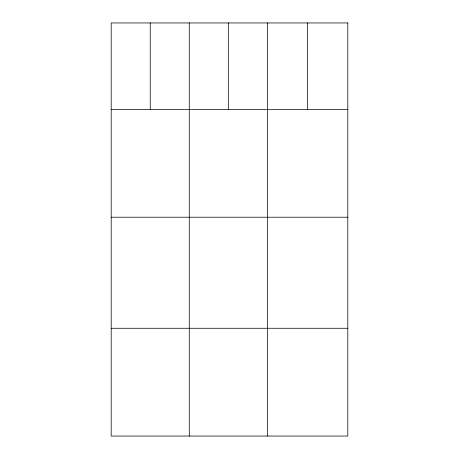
<?xml version="1.0" encoding="UTF-8"?>
<svg xmlns="http://www.w3.org/2000/svg" width="459" height="459" viewBox="0 0 459 459"><rect width="100%" height="100%" fill="white"/><g stroke="black" fill="none" stroke-linecap="round" stroke-linejoin="round"><path stroke-width="0.69" d="M111.187 109.437L347.813 109.437M111.187 217.222L347.813 217.222M111.187 328.265L347.813 328.265M307.587 22.95L307.587 109.437M267.362 22.95L267.362 436.05M228.318 22.95L228.318 109.437M189.274 22.95L189.274 436.05M150.231 22.95L150.231 109.437M347.813 22.95L111.187 22.95L111.187 436.05L347.813 436.05L347.813 22.95"/></g></svg>
